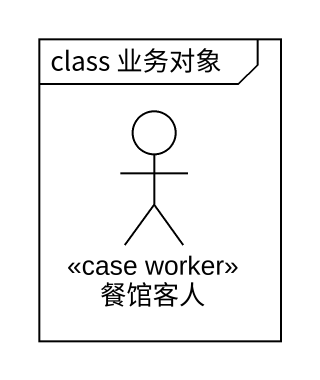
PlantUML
@startuml
mainframe class 业务对象
actor 餐馆客人 <<case worker>>
@enduml
